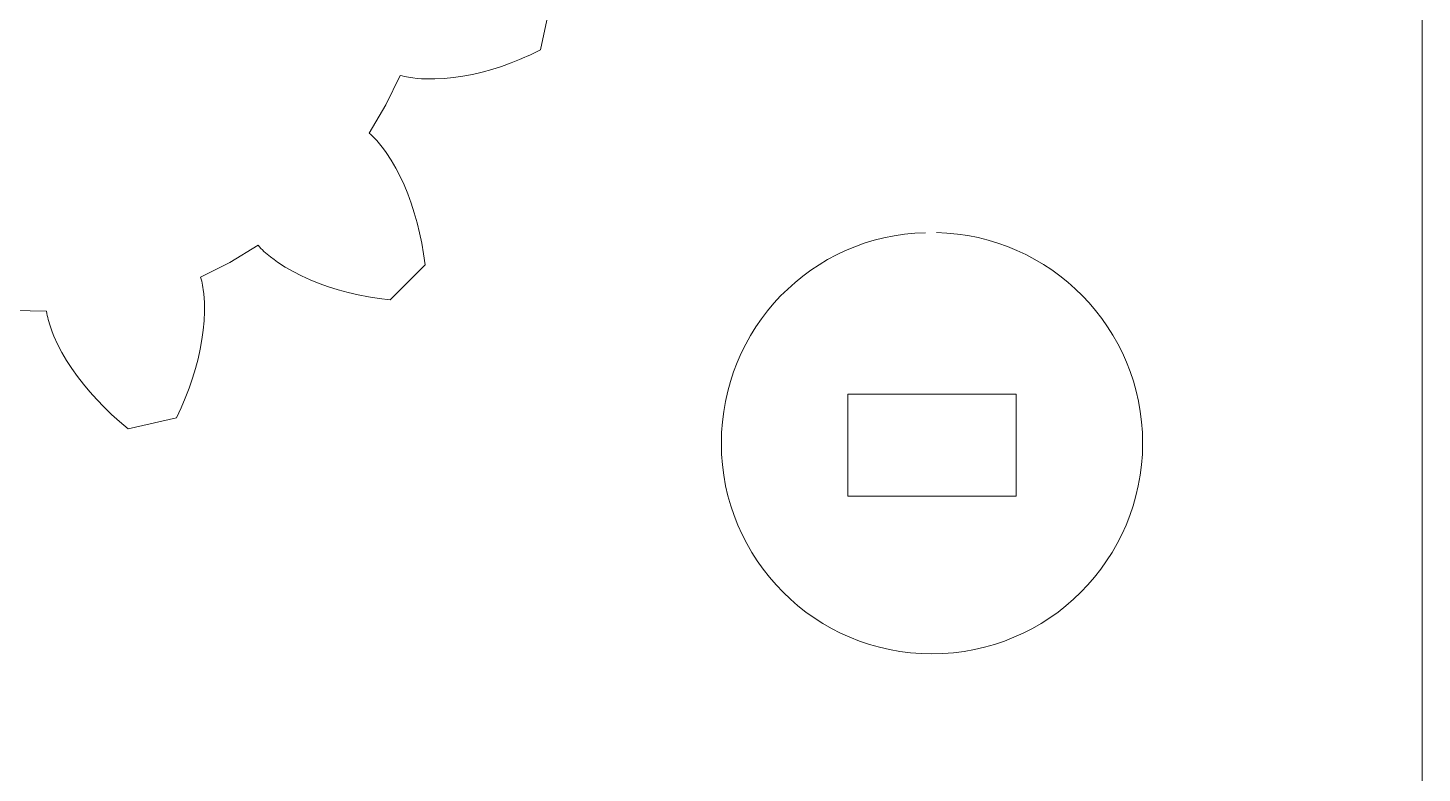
# Model space of a CAD drawing. Header units: centimetres. Extents: x -12 to 12.2, y -9.7 to 9.5.
# Drawn here: x 7.853 to 12.232, y 3.741 to 6.081 of the extents above; entities that cross this region are included whole.
import ezdxf

# ---------------------------------------------------------------- set-up
doc = ezdxf.new("R2010")
doc.units = ezdxf.units.CM
doc.header["$MEASUREMENT"] = 0
doc.layers.add('layer 1', color=7, linetype='Continuous')

msp = doc.modelspace()

# ---------------------------------------------------------------- linework, layer by layer
at = {"layer": 'layer 1', "color": 250, "lineweight": 18}
for points in [[(12.23219, 9.32994), (12.23219, 9.32994), (12.23219, -9.54412), (12.23219, -9.54412)], [(9.49587, 6.16432), (9.49587, 6.16432), (9.46345, 6.0118), (9.46345, 6.0118)], [(9.46345, 6.0118), (9.46345, 6.0118), (9.43237, 5.99705), (9.43237, 5.99705)], [(9.34078, 5.96038), (9.34078, 5.96038), (9.31009, 5.95071), (9.31009, 5.95071)], [(9.37163, 5.97133), (9.37163, 5.97133), (9.34078, 5.96038), (9.34078, 5.96038)], [(9.4026, 5.98356), (9.4026, 5.98356), (9.37163, 5.97133), (9.37163, 5.97133)], [(9.43237, 5.99705), (9.43237, 5.99705), (9.40132, 5.98356), (9.40132, 5.98356)], [(9.02297, 5.93199), (9.02297, 5.93199), (8.97781, 5.83929), (8.97781, 5.83929)], [(9.02932, 5.9302), (9.02932, 5.9302), (9.02297, 5.93199), (9.02297, 5.93199)], [(9.03576, 5.92862), (9.03576, 5.92862), (9.02932, 5.9302), (9.02932, 5.9302)], [(9.04229, 5.92723), (9.04229, 5.92723), (9.03576, 5.92862), (9.03576, 5.92862)], [(9.04887, 5.92599), (9.04887, 5.92599), (9.04229, 5.92723), (9.04229, 5.92723)], [(9.05552, 5.9249), (9.05552, 5.9249), (9.04887, 5.92599), (9.04887, 5.92599)], [(9.06223, 5.92395), (9.06223, 5.92395), (9.05552, 5.9249), (9.05552, 5.9249)], [(9.07579, 5.92242), (9.07579, 5.92242), (9.06223, 5.92395), (9.06223, 5.92395)], [(9.08954, 5.92137), (9.08954, 5.92137), (9.07579, 5.92242), (9.07579, 5.92242)], [(9.10346, 5.92075), (9.10346, 5.92075), (9.08954, 5.92137), (9.08954, 5.92137)], [(9.13173, 5.92073), (9.13173, 5.92073), (9.10346, 5.92075), (9.10346, 5.92075)], [(9.16052, 5.92224), (9.16052, 5.92224), (9.13173, 5.92073), (9.13173, 5.92073)], [(9.18976, 5.9252), (9.18976, 5.9252), (9.16052, 5.92224), (9.16052, 5.92224)], [(9.21939, 5.92957), (9.21939, 5.92957), (9.18976, 5.9252), (9.18976, 5.9252)], [(9.24935, 5.93529), (9.24935, 5.93529), (9.21939, 5.92957), (9.21939, 5.92957)], [(9.2796, 5.94235), (9.2796, 5.94235), (9.24935, 5.93529), (9.24935, 5.93529)], [(9.31009, 5.95071), (9.31009, 5.95071), (9.2796, 5.94235), (9.2796, 5.94235)], [(8.97781, 5.83929), (8.97781, 5.83929), (8.92507, 5.75067), (8.92507, 5.75067)], [(8.92507, 5.75067), (8.92507, 5.75067), (8.93005, 5.74635), (8.93005, 5.74635)], [(8.93005, 5.74635), (8.93005, 5.74635), (8.9349, 5.74182), (8.9349, 5.74182)], [(8.9349, 5.74182), (8.9349, 5.74182), (8.93965, 5.73714), (8.93965, 5.73714)], [(8.93965, 5.73714), (8.93965, 5.73714), (8.9443, 5.73231), (8.9443, 5.73231)], [(8.9443, 5.73231), (8.9443, 5.73231), (8.94886, 5.72735), (8.94886, 5.72735)], [(8.94886, 5.72735), (8.94886, 5.72735), (8.95333, 5.72226), (8.95333, 5.72226)], [(8.95333, 5.72226), (8.95333, 5.72226), (8.96204, 5.71176), (8.96204, 5.71176)], [(8.96204, 5.71176), (8.96204, 5.71176), (8.97047, 5.70084), (8.97047, 5.70084)], [(8.97047, 5.70084), (8.97047, 5.70084), (8.97862, 5.68955), (8.97862, 5.68955)], [(8.97862, 5.68955), (8.97862, 5.68955), (8.99416, 5.66592), (8.99416, 5.66592)], [(8.99416, 5.66592), (8.99416, 5.66592), (9.00868, 5.64102), (9.00868, 5.64102)], [(9.00868, 5.64102), (9.00868, 5.64102), (9.02224, 5.61494), (9.02224, 5.61494)], [(9.02224, 5.61494), (9.02224, 5.61494), (9.03485, 5.58778), (9.03485, 5.58778)], [(9.03485, 5.58778), (9.03485, 5.58778), (9.0465, 5.55959), (9.0465, 5.55959)], [(9.0465, 5.55959), (9.0465, 5.55959), (9.05719, 5.53043), (9.05719, 5.53043)], [(9.05719, 5.53043), (9.05719, 5.53043), (9.06692, 5.50034), (9.06692, 5.50034)], [(9.06692, 5.50034), (9.06692, 5.50034), (9.07568, 5.46938), (9.07568, 5.46938)], [(9.07568, 5.46938), (9.07568, 5.46938), (9.08344, 5.43758), (9.08344, 5.43758)], [(9.08344, 5.43758), (9.08344, 5.43758), (9.09021, 5.40498), (9.09021, 5.40498)], [(8.57615, 5.39845), (8.57615, 5.39845), (8.48804, 5.34488), (8.48804, 5.34488)], [(8.58053, 5.39351), (8.58053, 5.39351), (8.57615, 5.39845), (8.57615, 5.39845)], [(8.5851, 5.38869), (8.5851, 5.38869), (8.58053, 5.39351), (8.58053, 5.39351)], [(8.58983, 5.384), (8.58983, 5.384), (8.5851, 5.38869), (8.5851, 5.38869)], [(9.09021, 5.40498), (9.09021, 5.40498), (9.09596, 5.37162), (9.09596, 5.37162)], [(8.48804, 5.34488), (8.48804, 5.34488), (8.39577, 5.29884), (8.39577, 5.29884)], [(8.59471, 5.37939), (8.59471, 5.37939), (8.58983, 5.384), (8.58983, 5.384)], [(8.59971, 5.37489), (8.59971, 5.37489), (8.59471, 5.37939), (8.59471, 5.37939)], [(8.60483, 5.37046), (8.60483, 5.37046), (8.59971, 5.37489), (8.59971, 5.37489)], [(8.61542, 5.36184), (8.61542, 5.36184), (8.60483, 5.37046), (8.60483, 5.37046)], [(8.62641, 5.35352), (8.62641, 5.35352), (8.61542, 5.36184), (8.61542, 5.36184)], [(8.63779, 5.34547), (8.63779, 5.34547), (8.62641, 5.35352), (8.62641, 5.35352)], [(8.66156, 5.33017), (8.66156, 5.33017), (8.63779, 5.34547), (8.63779, 5.34547)], [(9.09596, 5.37162), (9.09596, 5.37162), (9.10068, 5.33754), (9.10068, 5.33754)], [(8.39577, 5.29884), (8.39577, 5.29884), (8.39762, 5.29251), (8.39762, 5.29251)], [(8.6866, 5.31587), (8.6866, 5.31587), (8.66156, 5.33017), (8.66156, 5.33017)], [(8.7128, 5.30256), (8.7128, 5.30256), (8.6866, 5.31587), (8.6866, 5.31587)], [(8.74008, 5.29021), (8.74008, 5.29021), (8.7128, 5.30256), (8.7128, 5.30256)], [(9.10068, 5.33754), (9.10068, 5.33754), (8.99093, 5.22676), (8.99093, 5.22676)], [(8.39762, 5.29251), (8.39762, 5.29251), (8.39926, 5.28608), (8.39926, 5.28608)], [(8.39926, 5.28608), (8.39926, 5.28608), (8.40072, 5.27957), (8.40072, 5.27957)], [(8.40072, 5.27957), (8.40072, 5.27957), (8.40201, 5.27299), (8.40201, 5.27299)], [(8.40201, 5.27299), (8.40201, 5.27299), (8.40317, 5.26636), (8.40317, 5.26636)], [(8.40317, 5.26636), (8.40317, 5.26636), (8.40418, 5.25966), (8.40418, 5.25966)], [(8.40418, 5.25966), (8.40418, 5.25966), (8.40584, 5.24611), (8.40584, 5.24611)], [(8.76838, 5.27883), (8.76838, 5.27883), (8.74008, 5.29021), (8.74008, 5.29021)], [(8.79764, 5.26841), (8.79764, 5.26841), (8.76838, 5.27883), (8.76838, 5.27883)], [(8.82782, 5.25897), (8.82782, 5.25897), (8.79764, 5.26841), (8.79764, 5.26841)], [(8.85887, 5.25051), (8.85887, 5.25051), (8.82782, 5.25897), (8.82782, 5.25897)], [(8.40584, 5.24611), (8.40584, 5.24611), (8.40702, 5.23237), (8.40702, 5.23237)], [(8.40702, 5.23237), (8.40702, 5.23237), (8.40778, 5.21846), (8.40778, 5.21846)], [(8.40778, 5.21846), (8.40778, 5.21846), (8.40806, 5.19019), (8.40806, 5.19019)], [(8.89073, 5.24304), (8.89073, 5.24304), (8.85887, 5.25051), (8.85887, 5.25051)], [(8.92339, 5.23658), (8.92339, 5.23658), (8.89073, 5.24304), (8.89073, 5.24304)], [(8.95681, 5.23115), (8.95681, 5.23115), (8.92339, 5.23658), (8.92339, 5.23658)], [(8.99093, 5.22676), (8.99093, 5.22676), (8.95681, 5.23115), (8.95681, 5.23115)], [(7.91182, 5.19117), (7.91182, 5.19117), (7.80873, 5.19373), (7.80873, 5.19373)], [(7.91282, 5.18464), (7.91282, 5.18464), (7.91182, 5.19117), (7.91182, 5.19117)], [(7.91407, 5.17813), (7.91407, 5.17813), (7.91282, 5.18464), (7.91282, 5.18464)], [(7.91551, 5.17162), (7.91551, 5.17162), (7.91407, 5.17813), (7.91407, 5.17813)], [(7.91712, 5.16511), (7.91712, 5.16511), (7.91551, 5.17162), (7.91551, 5.17162)], [(8.40806, 5.19019), (8.40806, 5.19019), (8.40683, 5.16139), (8.40683, 5.16139)], [(7.91889, 5.15861), (7.91889, 5.15861), (7.91712, 5.16511), (7.91712, 5.16511)], [(7.92081, 5.15211), (7.92081, 5.15211), (7.91889, 5.15861), (7.91889, 5.15861)], [(7.92506, 5.13914), (7.92506, 5.13914), (7.92081, 5.15211), (7.92081, 5.15211)], [(7.92981, 5.1262), (7.92981, 5.1262), (7.92506, 5.13914), (7.92506, 5.13914)], [(7.93502, 5.11328), (7.93502, 5.11328), (7.92981, 5.1262), (7.92981, 5.1262)], [(8.40414, 5.13212), (8.40414, 5.13212), (8.40005, 5.10245), (8.40005, 5.10245)], [(8.40683, 5.16139), (8.40683, 5.16139), (8.40414, 5.13212), (8.40414, 5.13212)], [(7.94675, 5.08755), (7.94675, 5.08755), (7.93502, 5.11328), (7.93502, 5.11328)], [(7.96008, 5.06199), (7.96008, 5.06199), (7.94675, 5.08755), (7.94675, 5.08755)], [(8.40005, 5.10245), (8.40005, 5.10245), (8.39461, 5.07244), (8.39461, 5.07244)], [(7.97493, 5.03663), (7.97493, 5.03663), (7.96008, 5.06199), (7.96008, 5.06199)], [(7.99121, 5.01149), (7.99121, 5.01149), (7.97493, 5.03663), (7.97493, 5.03663)], [(8.38784, 5.04212), (8.38784, 5.04212), (8.37977, 5.01155), (8.37977, 5.01155)], [(8.39461, 5.07244), (8.39461, 5.07244), (8.38784, 5.04212), (8.38784, 5.04212)], [(8.00886, 4.98661), (8.00886, 4.98661), (7.99121, 5.01149), (7.99121, 5.01149)], [(8.37977, 5.01155), (8.37977, 5.01155), (8.37039, 4.98077), (8.37039, 4.98077)], [(8.02784, 4.96203), (8.02784, 4.96203), (8.00886, 4.98661), (8.00886, 4.98661)], [(8.04812, 4.93777), (8.04812, 4.93777), (8.02784, 4.96203), (8.02784, 4.96203)], [(8.35973, 4.94982), (8.35973, 4.94982), (8.3478, 4.91874), (8.3478, 4.91874)], [(8.37039, 4.98077), (8.37039, 4.98077), (8.35973, 4.94982), (8.35973, 4.94982)], [(8.06966, 4.91387), (8.06966, 4.91387), (8.04812, 4.93777), (8.04812, 4.93777)], [(8.09244, 4.89035), (8.09244, 4.89035), (8.06966, 4.91387), (8.06966, 4.91387)], [(8.3478, 4.91874), (8.3478, 4.91874), (8.3346, 4.88757), (8.3346, 4.88757)], [(8.11642, 4.86726), (8.11642, 4.86726), (8.09244, 4.89035), (8.09244, 4.89035)], [(8.14159, 4.84463), (8.14159, 4.84463), (8.11642, 4.86726), (8.11642, 4.86726)], [(8.3346, 4.88757), (8.3346, 4.88757), (8.32014, 4.85635), (8.32014, 4.85635)], [(8.16792, 4.82248), (8.16792, 4.82248), (8.14159, 4.84463), (8.14159, 4.84463)], [(8.32014, 4.85635), (8.32014, 4.85635), (8.16792, 4.82248), (8.16792, 4.82248)]]:
    msp.add_open_spline(points, degree=3, dxfattribs=at)
for points in [[(10.70651, 5.43824), (11.06554, 5.43096), (11.35435, 5.13764), (11.35435, 4.77686), (11.35435, 4.77686), (11.35435, 4.41151), (11.05818, 4.11534), (10.69283, 4.11534), (10.69283, 4.11534), (10.32748, 4.11534), (10.03131, 4.41151), (10.03131, 4.77686), (10.03131, 4.77686), (10.03131, 5.13684), (10.31432, 5.42953), (10.67226, 5.43805)], [(10.95688, 4.61053), (10.95688, 4.61053), (10.42878, 4.61053), (10.42878, 4.61053), (10.42878, 4.61053), (10.42878, 4.61053), (10.42878, 4.93053), (10.42878, 4.93053), (10.42878, 4.93053), (10.42878, 4.93053), (10.95688, 4.93053), (10.95688, 4.93053), (10.95688, 4.93053), (10.95688, 4.93053), (10.95688, 4.61053), (10.95688, 4.61053)]]:
    msp.add_open_spline(points, degree=3, knots=[0, 0, 0, 0, 0.2, 0.2, 0.2, 0.2, 0.4, 0.4, 0.4, 0.4, 0.6, 0.6, 0.6, 0.6, 1, 1, 1, 1], dxfattribs=at)

doc.saveas('drawing.dxf')
